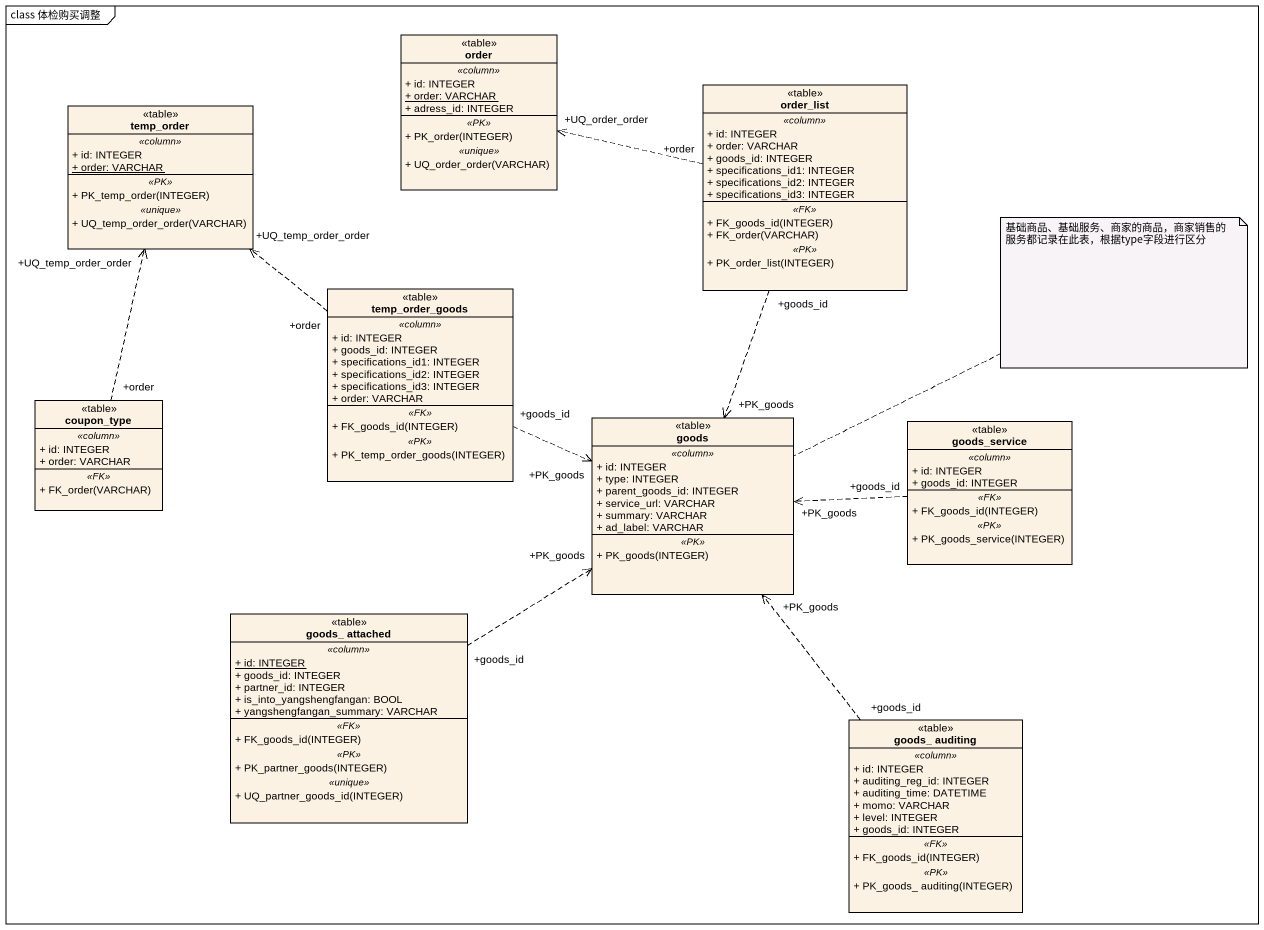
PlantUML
@startuml
mainframe class 体检购买调整
hide circle
hide empty members
skinparam classAttributeIconSize 0
class order <<table>> {
  .. <<column>> ..
  + id: INTEGER
  {static} + order: VARCHAR
  + adress_id: INTEGER
  .. <<PK>> ..
  + PK_order(INTEGER)
  .. <<unique>> ..
  + UQ_order_order(VARCHAR)
}
class order_list <<table>> {
  .. <<column>> ..
  + id: INTEGER
  + order: VARCHAR
  + goods_id: INTEGER
  + specifications_id1: INTEGER
  + specifications_id2: INTEGER
  + specifications_id3: INTEGER
  .. <<FK>> ..
  + FK_goods_id(INTEGER)
  + FK_order(VARCHAR)
  .. <<PK>> ..
  + PK_order_list(INTEGER)
}
class temp_order <<table>> {
  .. <<column>> ..
  + id: INTEGER
  {static} + order: VARCHAR
  .. <<PK>> ..
  + PK_temp_order(INTEGER)
  .. <<unique>> ..
  + UQ_temp_order_order(VARCHAR)
}
class temp_order_goods <<table>> {
  .. <<column>> ..
  + id: INTEGER
  + goods_id: INTEGER
  + specifications_id1: INTEGER
  + specifications_id2: INTEGER
  + specifications_id3: INTEGER
  + order: VARCHAR
  .. <<FK>> ..
  + FK_goods_id(INTEGER)
  .. <<PK>> ..
  + PK_temp_order_goods(INTEGER)
}
class coupon_type <<table>> {
  .. <<column>> ..
  + id: INTEGER
  + order: VARCHAR
  .. <<FK>> ..
  + FK_order(VARCHAR)
}
class goods <<table>> {
  .. <<column>> ..
  + id: INTEGER
  + type: INTEGER
  + parent_goods_id: INTEGER
  + service_url: VARCHAR
  + summary: VARCHAR
  + ad_label: VARCHAR
  .. <<PK>> ..
  + PK_goods(INTEGER)
}
class goods_service <<table>> {
  .. <<column>> ..
  + id: INTEGER
  + goods_id: INTEGER
  .. <<FK>> ..
  + FK_goods_id(INTEGER)
  .. <<PK>> ..
  + PK_goods_service(INTEGER)
}
class "goods_ attached" as goods_attached <<table>> {
  .. <<column>> ..
  {static} + id: INTEGER
  + goods_id: INTEGER
  + partner_id: INTEGER
  + is_into_yangshengfangan: BOOL
  + yangshengfangan_summary: VARCHAR
  .. <<FK>> ..
  + FK_goods_id(INTEGER)
  .. <<PK>> ..
  + PK_partner_goods(INTEGER)
  .. <<unique>> ..
  + UQ_partner_goods_id(INTEGER)
}
class "goods_ auditing" as goods_auditing <<table>> {
  .. <<column>> ..
  + id: INTEGER
  + auditing_reg_id: INTEGER
  + auditing_time: DATETIME
  + momo: VARCHAR
  + level: INTEGER
  + goods_id: INTEGER
  .. <<FK>> ..
  + FK_goods_id(INTEGER)
  .. <<PK>> ..
  + PK_goods_ auditing(INTEGER)
}
order_list "+order" .left.> "+UQ_order_order" order
order_list "+goods_id" ..> "+PK_goods" goods
temp_order_goods "+order" .up.> "+UQ_temp_order_order" temp_order
temp_order_goods "+goods_id" .right.> "+PK_goods" goods
coupon_type "+order" .up.> "+UQ_temp_order_order" temp_order
goods_service "+goods_id" .left.> "+PK_goods" goods
goods_attached "+goods_id" .up.> "+PK_goods" goods
goods_auditing "+goods_id" .up.> "+PK_goods" goods
note right of goods : 基础商品、基础服务、商家的商品，商家销售的服务都记录在此表，根据type字段进行区分
@enduml
